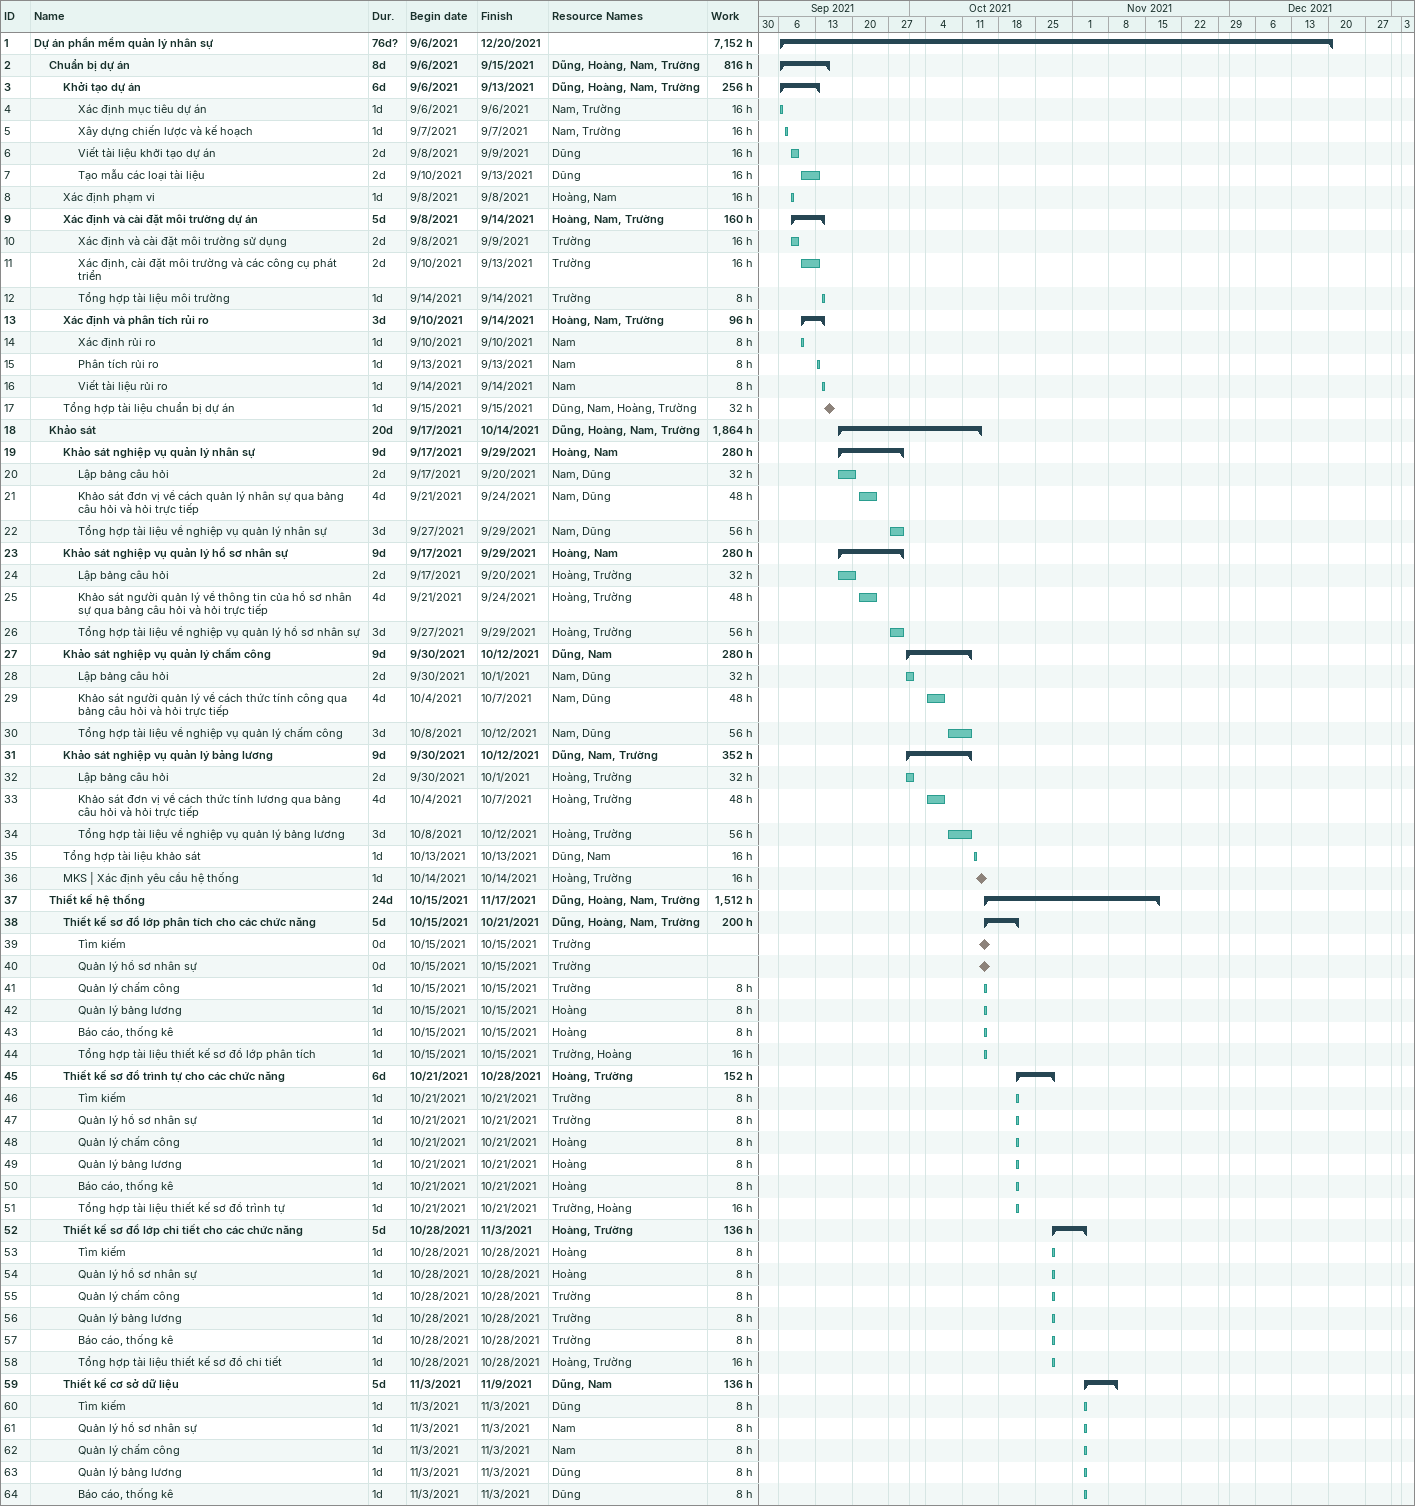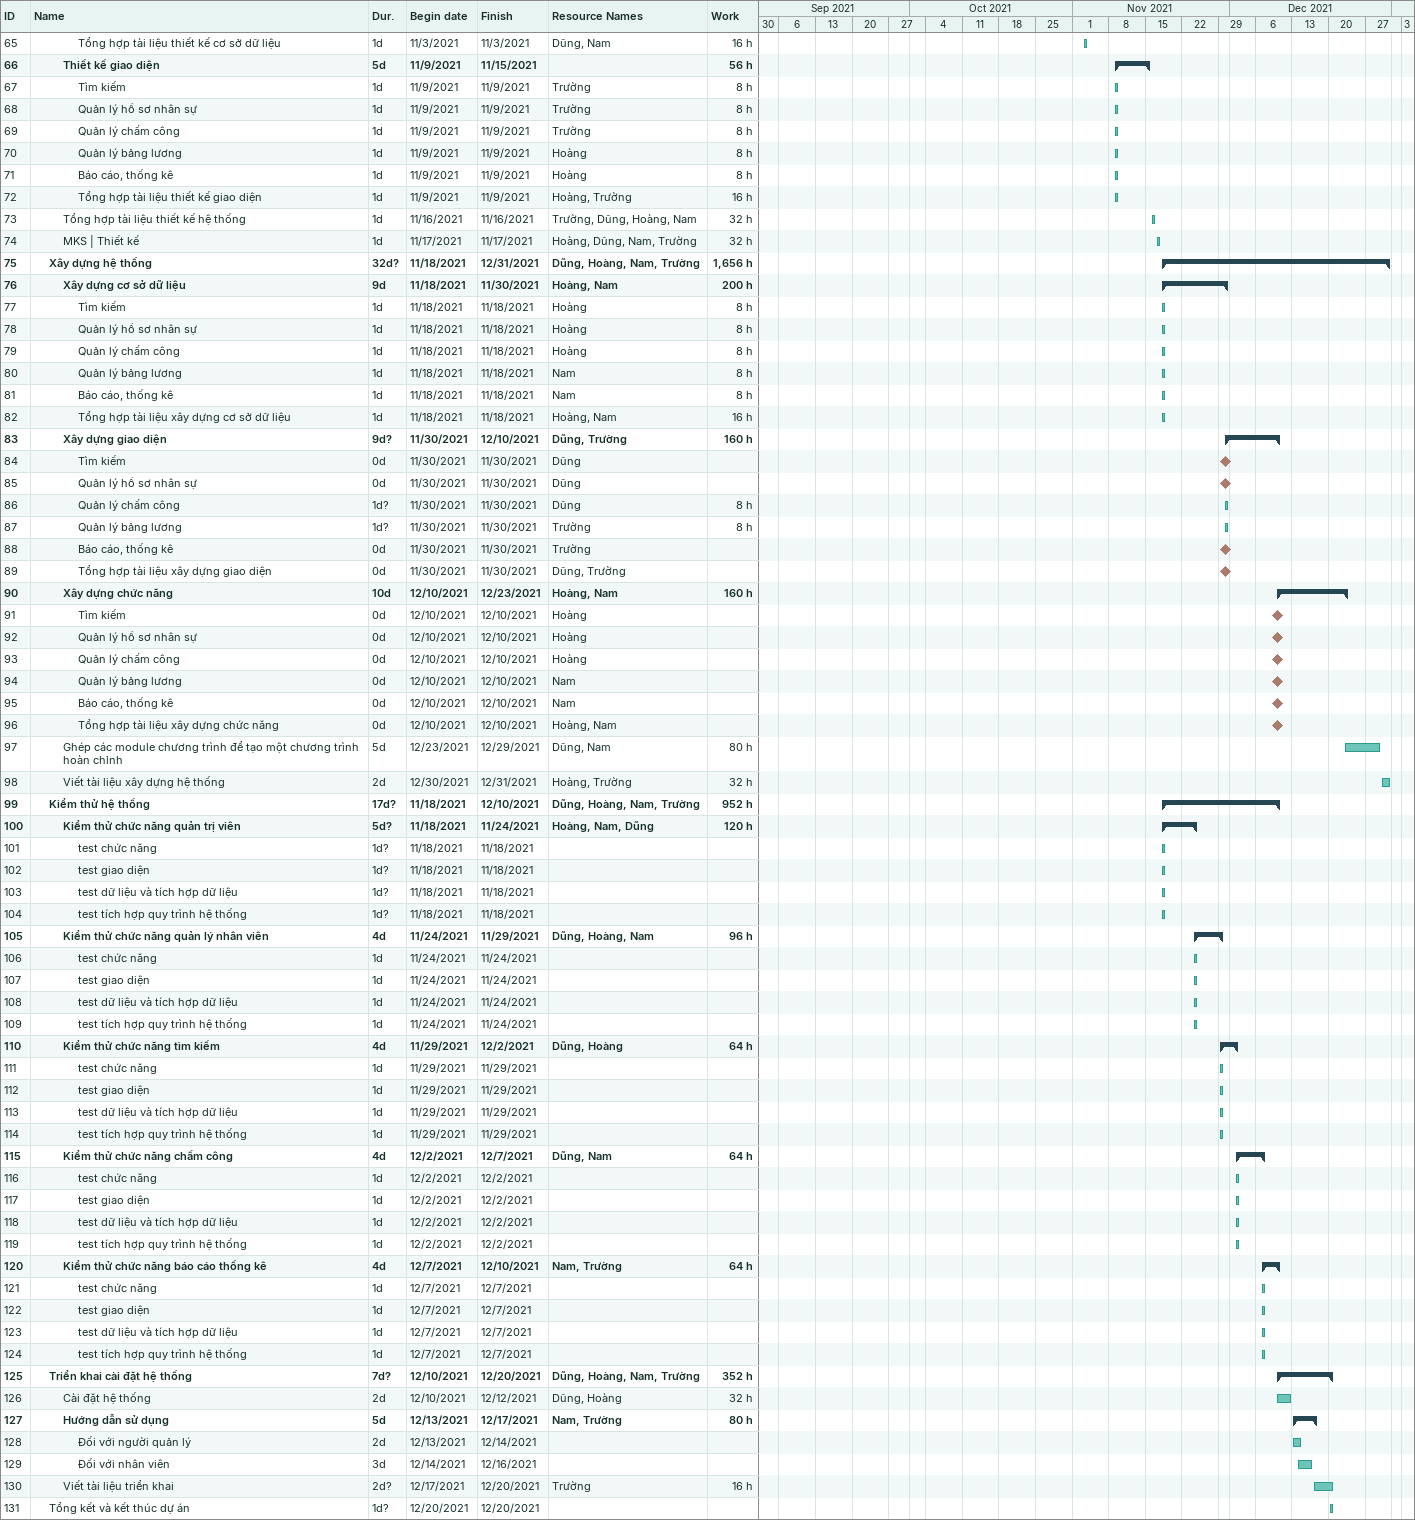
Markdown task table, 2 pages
| ID | Level | Task | Duration | Start | Finish | Resources | Work (h) |
|---|---|---|---|---|---|---|---|
| 1 | 1 | **Dự án phần mềm quản lý nhân sự** | 76d? | 2021-09-06 | 2021-12-20 |  | 7152 |
| 2 | 2 | **Chuẩn bị dự án** | 8d | 2021-09-06 | 2021-09-15 | Dũng, Hoàng, Nam, Trường | 816 |
| 3 | 3 | **Khởi tạo dự án** | 6d | 2021-09-06 | 2021-09-13 | Dũng, Hoàng, Nam, Trường | 256 |
| 4 | 4 | Xác định mục tiêu dự án | 1d | 2021-09-06 | 2021-09-06 | Nam, Trường | 16 |
| 5 | 4 | Xây dựng chiến lược và kế hoạch | 1d | 2021-09-07 | 2021-09-07 | Nam, Trường | 16 |
| 6 | 4 | Viết tài liệu khởi tạo dự án | 2d | 2021-09-08 | 2021-09-09 | Dũng | 16 |
| 7 | 4 | Tạo mẫu các loại tài liệu | 2d | 2021-09-10 | 2021-09-13 | Dũng | 16 |
| 8 | 3 | Xác định phạm vi | 1d | 2021-09-08 | 2021-09-08 | Hoàng, Nam | 16 |
| 9 | 3 | **Xác định và cài đặt môi trường dự án** | 5d | 2021-09-08 | 2021-09-14 | Hoàng, Nam, Trường | 160 |
| 10 | 4 | Xác định và cài đặt môi trường sử dụng | 2d | 2021-09-08 | 2021-09-09 | Trường | 16 |
| 11 | 4 | Xác định, cài đặt môi trường và các công cụ phát triển | 2d | 2021-09-10 | 2021-09-13 | Trường | 16 |
| 12 | 4 | Tổng hợp tài liệu môi trường | 1d | 2021-09-14 | 2021-09-14 | Trường | 8 |
| 13 | 3 | **Xác định và phân tích rủi ro** | 3d | 2021-09-10 | 2021-09-14 | Hoàng, Nam, Trường | 96 |
| 14 | 4 | Xác định rủi ro | 1d | 2021-09-10 | 2021-09-10 | Nam | 8 |
| 15 | 4 | Phân tích rủi ro | 1d | 2021-09-13 | 2021-09-13 | Nam | 8 |
| 16 | 4 | Viết tài liệu rủi ro | 1d | 2021-09-14 | 2021-09-14 | Nam | 8 |
| 17 | 3 | Tổng hợp tài liệu chuẩn bị dự án | 1d | 2021-09-15 | 2021-09-15 | Dũng, Nam, Hoàng, Trường | 32 |
| 18 | 2 | **Khảo sát** | 20d | 2021-09-17 | 2021-10-14 | Dũng, Hoàng, Nam, Trường | 1864 |
| 19 | 3 | **Khảo sát nghiệp vụ quản lý nhân sự** | 9d | 2021-09-17 | 2021-09-29 | Hoàng, Nam | 280 |
| 20 | 4 | Lập bảng câu hỏi | 2d | 2021-09-17 | 2021-09-20 | Nam, Dũng | 32 |
| 21 | 4 | Khảo sát đơn vị về cách quản lý nhân sự qua bảng câu hỏi và hỏi trực tiếp | 4d | 2021-09-21 | 2021-09-24 | Nam, Dũng | 48 |
| 22 | 4 | Tổng hợp tài liệu về nghiệp vụ quản lý nhân sự | 3d | 2021-09-27 | 2021-09-29 | Nam, Dũng | 56 |
| 23 | 3 | **Khảo sát nghiệp vụ quản lý hồ sơ nhân sự** | 9d | 2021-09-17 | 2021-09-29 | Hoàng, Nam | 280 |
| 24 | 4 | Lập bảng câu hỏi | 2d | 2021-09-17 | 2021-09-20 | Hoàng, Trường | 32 |
| 25 | 4 | Khảo sát người quản lý về thông tin của hồ sơ nhân sự qua bảng câu hỏi và hỏi trực tiếp | 4d | 2021-09-21 | 2021-09-24 | Hoàng, Trường | 48 |
| 26 | 4 | Tổng hợp tài liệu về nghiệp vụ quản lý hồ sơ nhân sự | 3d | 2021-09-27 | 2021-09-29 | Hoàng, Trường | 56 |
| 27 | 3 | **Khảo sát nghiệp vụ quản lý chấm công** | 9d | 2021-09-30 | 2021-10-12 | Dũng, Nam | 280 |
| 28 | 4 | Lập bảng câu hỏi | 2d | 2021-09-30 | 2021-10-01 | Nam, Dũng | 32 |
| 29 | 4 | Khảo sát người quản lý về cách thức tính công qua bảng câu hỏi và hỏi trực tiếp | 4d | 2021-10-04 | 2021-10-07 | Nam, Dũng | 48 |
| 30 | 4 | Tổng hợp tài liệu về nghiệp vụ quản lý chấm công | 3d | 2021-10-08 | 2021-10-12 | Nam, Dũng | 56 |
| 31 | 3 | **Khảo sát nghiệp vụ quản lý bảng lương** | 9d | 2021-09-30 | 2021-10-12 | Dũng, Nam, Trường | 352 |
| 32 | 4 | Lập bảng câu hỏi | 2d | 2021-09-30 | 2021-10-01 | Hoàng, Trường | 32 |
| 33 | 4 | Khảo sát đơn vị về cách thức tính lương qua bảng câu hỏi và hỏi trực tiếp | 4d | 2021-10-04 | 2021-10-07 | Hoàng, Trường | 48 |
| 34 | 4 | Tổng hợp tài liệu về nghiệp vụ quản lý bảng lương | 3d | 2021-10-08 | 2021-10-12 | Hoàng, Trường | 56 |
| 35 | 3 | Tổng hợp tài liệu khảo sát | 1d | 2021-10-13 | 2021-10-13 | Dũng, Nam | 16 |
| 36 | 3 | MKS \| Xác định yêu cầu hệ thống | 1d | 2021-10-14 | 2021-10-14 | Hoàng, Trường | 16 |
| 37 | 2 | **Thiết kế hệ thống** | 24d | 2021-10-15 | 2021-11-17 | Dũng, Hoàng, Nam, Trường | 1512 |
| 38 | 3 | **Thiết kế sơ đồ lớp phân tích cho các chức năng** | 5d | 2021-10-15 | 2021-10-21 | Dũng, Hoàng, Nam, Trường | 200 |
| 39 | 4 | Tìm kiếm | 0d | 2021-10-15 | 2021-10-15 | Trường |  |
| 40 | 4 | Quản lý hồ sơ nhân sự | 0d | 2021-10-15 | 2021-10-15 | Trường |  |
| 41 | 4 | Quản lý chấm công | 1d | 2021-10-15 | 2021-10-15 | Trường | 8 |
| 42 | 4 | Quản lý bảng lương | 1d | 2021-10-15 | 2021-10-15 | Hoàng | 8 |
| 43 | 4 | Báo cáo, thống kê | 1d | 2021-10-15 | 2021-10-15 | Hoàng | 8 |
| 44 | 4 | Tổng hợp tài liệu thiết kế sơ đồ lớp phân tích | 1d | 2021-10-15 | 2021-10-15 | Trường, Hoàng | 16 |
| 45 | 3 | **Thiết kế sơ đồ trình tự cho các chức năng** | 6d | 2021-10-21 | 2021-10-28 | Hoàng, Trường | 152 |
| 46 | 4 | Tìm kiếm | 1d | 2021-10-21 | 2021-10-21 | Trường | 8 |
| 47 | 4 | Quản lý hồ sơ nhân sự | 1d | 2021-10-21 | 2021-10-21 | Trường | 8 |
| 48 | 4 | Quản lý chấm công | 1d | 2021-10-21 | 2021-10-21 | Hoàng | 8 |
| 49 | 4 | Quản lý bảng lương | 1d | 2021-10-21 | 2021-10-21 | Hoàng | 8 |
| 50 | 4 | Báo cáo, thống kê | 1d | 2021-10-21 | 2021-10-21 | Hoàng | 8 |
| 51 | 4 | Tổng hợp tài liệu thiết kế sơ đồ trình tự | 1d | 2021-10-21 | 2021-10-21 | Trường, Hoàng | 16 |
| 52 | 3 | **Thiết kế sơ đồ lớp chi tiết cho các chức năng** | 5d | 2021-10-28 | 2021-11-03 | Hoàng, Trường | 136 |
| 53 | 4 | Tìm kiếm | 1d | 2021-10-28 | 2021-10-28 | Hoàng | 8 |
| 54 | 4 | Quản lý hồ sơ nhân sự | 1d | 2021-10-28 | 2021-10-28 | Hoàng | 8 |
| 55 | 4 | Quản lý chấm công | 1d | 2021-10-28 | 2021-10-28 | Trường | 8 |
| 56 | 4 | Quản lý bảng lương | 1d | 2021-10-28 | 2021-10-28 | Trường | 8 |
| 57 | 4 | Báo cáo, thống kê | 1d | 2021-10-28 | 2021-10-28 | Trường | 8 |
| 58 | 4 | Tổng hợp tài liệu thiết kế sơ đồ chi tiết | 1d | 2021-10-28 | 2021-10-28 | Hoàng, Trường | 16 |
| 59 | 3 | **Thiết kế cơ sở dữ liệu** | 5d | 2021-11-03 | 2021-11-09 | Dũng, Nam | 136 |
| 60 | 4 | Tìm kiếm | 1d | 2021-11-03 | 2021-11-03 | Dũng | 8 |
| 61 | 4 | Quản lý hồ sơ nhân sự | 1d | 2021-11-03 | 2021-11-03 | Nam | 8 |
| 62 | 4 | Quản lý chấm công | 1d | 2021-11-03 | 2021-11-03 | Nam | 8 |
| 63 | 4 | Quản lý bảng lương | 1d | 2021-11-03 | 2021-11-03 | Dũng | 8 |
| 64 | 4 | Báo cáo, thống kê | 1d | 2021-11-03 | 2021-11-03 | Dũng | 8 |
| 65 | 4 | Tổng hợp tài liệu thiết kế cơ sở dữ liệu | 1d | 2021-11-03 | 2021-11-03 | Dũng, Nam | 16 |
| 66 | 3 | **Thiết kế giao diện** | 5d | 2021-11-09 | 2021-11-15 |  | 56 |
| 67 | 4 | Tìm kiếm | 1d | 2021-11-09 | 2021-11-09 | Trường | 8 |
| 68 | 4 | Quản lý hồ sơ nhân sự | 1d | 2021-11-09 | 2021-11-09 | Trường | 8 |
| 69 | 4 | Quản lý chấm công | 1d | 2021-11-09 | 2021-11-09 | Trường | 8 |
| 70 | 4 | Quản lý bảng lương | 1d | 2021-11-09 | 2021-11-09 | Hoàng | 8 |
| 71 | 4 | Báo cáo, thống kê | 1d | 2021-11-09 | 2021-11-09 | Hoàng | 8 |
| 72 | 4 | Tổng hợp tài liệu thiết kế giao diện | 1d | 2021-11-09 | 2021-11-09 | Hoàng, Trường | 16 |
| 73 | 3 | Tổng hợp tài liệu thiết kế hệ thống | 1d | 2021-11-16 | 2021-11-16 | Trường, Dũng, Hoàng, Nam | 32 |
| 74 | 3 | MKS \| Thiết kế | 1d | 2021-11-17 | 2021-11-17 | Hoàng, Dũng, Nam, Trường | 32 |
| 75 | 2 | **Xây dựng hệ thống** | 32d? | 2021-11-18 | 2021-12-31 | Dũng, Hoàng, Nam, Trường | 1656 |
| 76 | 3 | **Xây dựng cơ sở dữ liệu** | 9d | 2021-11-18 | 2021-11-30 | Hoàng, Nam | 200 |
| 77 | 4 | Tìm kiếm | 1d | 2021-11-18 | 2021-11-18 | Hoàng | 8 |
| 78 | 4 | Quản lý hồ sơ nhân sự | 1d | 2021-11-18 | 2021-11-18 | Hoàng | 8 |
| 79 | 4 | Quản lý chấm công | 1d | 2021-11-18 | 2021-11-18 | Hoàng | 8 |
| 80 | 4 | Quản lý bảng lương | 1d | 2021-11-18 | 2021-11-18 | Nam | 8 |
| 81 | 4 | Báo cáo, thống kê | 1d | 2021-11-18 | 2021-11-18 | Nam | 8 |
| 82 | 4 | Tổng hợp tài liệu xây dựng cơ sở dữ liệu | 1d | 2021-11-18 | 2021-11-18 | Hoàng, Nam | 16 |
| 83 | 3 | **Xây dựng giao diện** | 9d? | 2021-11-30 | 2021-12-10 | Dũng, Trường | 160 |
| 84 | 4 | Tìm kiếm | 0d | 2021-11-30 | 2021-11-30 | Dũng |  |
| 85 | 4 | Quản lý hồ sơ nhân sự | 0d | 2021-11-30 | 2021-11-30 | Dũng |  |
| 86 | 4 | Quản lý chấm công | 1d? | 2021-11-30 | 2021-11-30 | Dũng | 8 |
| 87 | 4 | Quản lý bảng lương | 1d? | 2021-11-30 | 2021-11-30 | Trường | 8 |
| 88 | 4 | Báo cáo, thống kê | 0d | 2021-11-30 | 2021-11-30 | Trường |  |
| 89 | 4 | Tổng hợp tài liệu xây dựng giao diện | 0d | 2021-11-30 | 2021-11-30 | Dũng, Trường |  |
| 90 | 3 | **Xây dựng chức năng** | 10d | 2021-12-10 | 2021-12-23 | Hoàng, Nam | 160 |
| 91 | 4 | Tìm kiếm | 0d | 2021-12-10 | 2021-12-10 | Hoàng |  |
| 92 | 4 | Quản lý hồ sơ nhân sự | 0d | 2021-12-10 | 2021-12-10 | Hoàng |  |
| 93 | 4 | Quản lý chấm công | 0d | 2021-12-10 | 2021-12-10 | Hoàng |  |
| 94 | 4 | Quản lý bảng lương | 0d | 2021-12-10 | 2021-12-10 | Nam |  |
| 95 | 4 | Báo cáo, thống kê | 0d | 2021-12-10 | 2021-12-10 | Nam |  |
| 96 | 4 | Tổng hợp tài liệu xây dựng chức năng | 0d | 2021-12-10 | 2021-12-10 | Hoàng, Nam |  |
| 97 | 3 | Ghép các module chương trình để tạo một chương trình hoàn chỉnh | 5d | 2021-12-23 | 2021-12-29 | Dũng, Nam | 80 |
| 98 | 3 | Viết tài liệu xây dựng hệ thống | 2d | 2021-12-30 | 2021-12-31 | Hoàng, Trường | 32 |
| 99 | 2 | **Kiểm thử hệ thống** | 17d? | 2021-11-18 | 2021-12-10 | Dũng, Hoàng, Nam, Trường | 952 |
| 100 | 3 | **Kiểm thử chức năng quản trị viên** | 5d? | 2021-11-18 | 2021-11-24 | Hoàng, Nam, Dũng | 120 |
| 101 | 4 | test chức năng | 1d? | 2021-11-18 | 2021-11-18 |  |  |
| 102 | 4 | test giao diện | 1d? | 2021-11-18 | 2021-11-18 |  |  |
| 103 | 4 | test dữ liệu và tích hợp dữ liệu | 1d? | 2021-11-18 | 2021-11-18 |  |  |
| 104 | 4 | test tích hợp quy trình hệ thống | 1d? | 2021-11-18 | 2021-11-18 |  |  |
| 105 | 3 | **Kiểm thử chức năng quản lý nhân viên** | 4d | 2021-11-24 | 2021-11-29 | Dũng, Hoàng, Nam | 96 |
| 106 | 4 | test chức năng | 1d | 2021-11-24 | 2021-11-24 |  |  |
| 107 | 4 | test giao diện | 1d | 2021-11-24 | 2021-11-24 |  |  |
| 108 | 4 | test dữ liệu và tích hợp dữ liệu | 1d | 2021-11-24 | 2021-11-24 |  |  |
| 109 | 4 | test tích hợp quy trình hệ thống | 1d | 2021-11-24 | 2021-11-24 |  |  |
| 110 | 3 | **Kiểm thử chức năng tìm kiếm** | 4d | 2021-11-29 | 2021-12-02 | Dũng, Hoàng | 64 |
| 111 | 4 | test chức năng | 1d | 2021-11-29 | 2021-11-29 |  |  |
| 112 | 4 | test giao diện | 1d | 2021-11-29 | 2021-11-29 |  |  |
| 113 | 4 | test dữ liệu và tích hợp dữ liệu | 1d | 2021-11-29 | 2021-11-29 |  |  |
| 114 | 4 | test tích hợp quy trình hệ thống | 1d | 2021-11-29 | 2021-11-29 |  |  |
| 115 | 3 | **Kiểm thử chức năng chấm công** | 4d | 2021-12-02 | 2021-12-07 | Dũng, Nam | 64 |
| 116 | 4 | test chức năng | 1d | 2021-12-02 | 2021-12-02 |  |  |
| 117 | 4 | test giao diện | 1d | 2021-12-02 | 2021-12-02 |  |  |
| 118 | 4 | test dữ liệu và tích hợp dữ liệu | 1d | 2021-12-02 | 2021-12-02 |  |  |
| 119 | 4 | test tích hợp quy trình hệ thống | 1d | 2021-12-02 | 2021-12-02 |  |  |
| 120 | 3 | **Kiểm thử chức năng báo cáo thống kê** | 4d | 2021-12-07 | 2021-12-10 | Nam, Trường | 64 |
| 121 | 4 | test chức năng | 1d | 2021-12-07 | 2021-12-07 |  |  |
| 122 | 4 | test giao diện | 1d | 2021-12-07 | 2021-12-07 |  |  |
| 123 | 4 | test dữ liệu và tích hợp dữ liệu | 1d | 2021-12-07 | 2021-12-07 |  |  |
| 124 | 4 | test tích hợp quy trình hệ thống | 1d | 2021-12-07 | 2021-12-07 |  |  |
| 125 | 2 | **Triển khai cài đặt hệ thống** | 7d? | 2021-12-10 | 2021-12-20 | Dũng, Hoàng, Nam, Trường | 352 |
| 126 | 3 | Cài đặt hệ thống | 2d | 2021-12-10 | 2021-12-12 | Dũng, Hoàng | 32 |
| 127 | 3 | **Hướng dẫn sử dụng** | 5d | 2021-12-13 | 2021-12-17 | Nam, Trường | 80 |
| 128 | 4 | Đối với người quản lý | 2d | 2021-12-13 | 2021-12-14 |  |  |
| 129 | 4 | Đối với nhân viên | 3d | 2021-12-14 | 2021-12-16 |  |  |
| 130 | 3 | Viết tài liệu triển khai | 2d? | 2021-12-17 | 2021-12-20 | Trường | 16 |
| 131 | 2 | Tổng kết và kết thúc dự án | 1d? | 2021-12-20 | 2021-12-20 |  |  |
